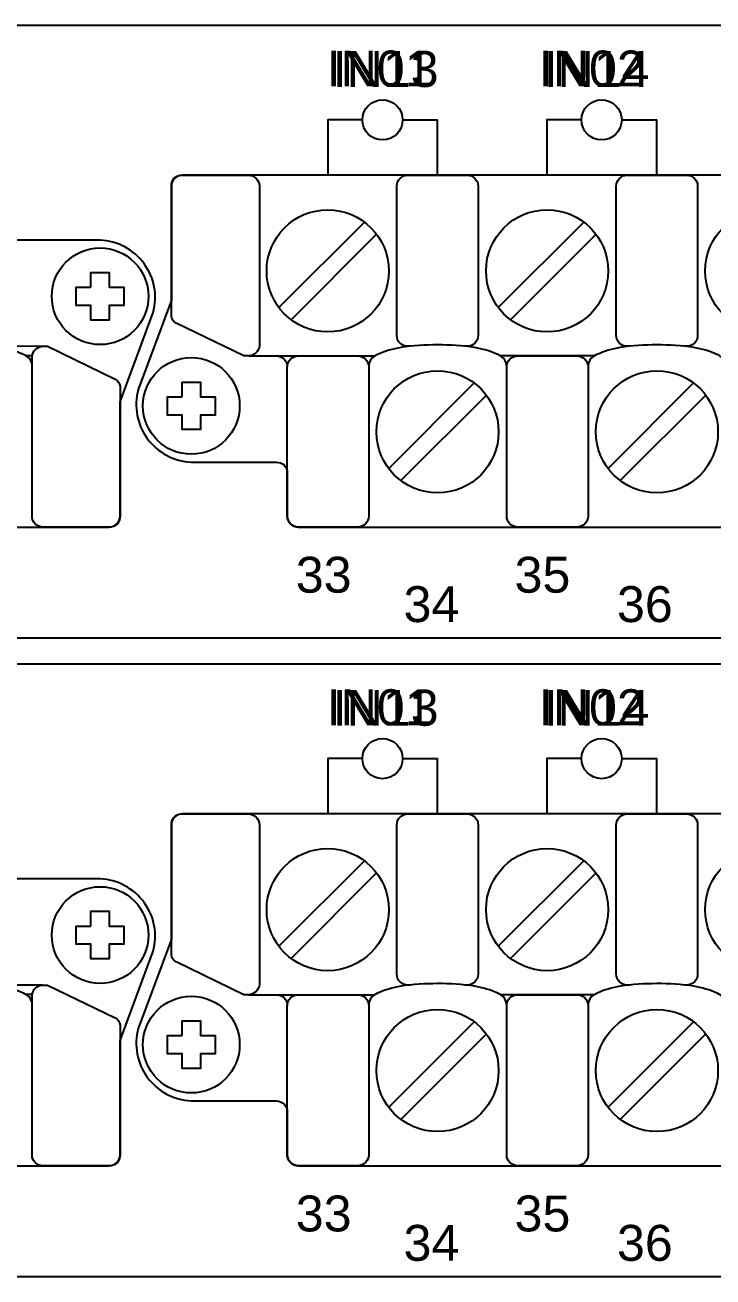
# Model space of a CAD drawing. Extents: x 1 to 47, y 1 to 34.6.
# Drawn here: x 38.044 to 39.928, y 7.356 to 10.786 of the extents above; entities that cross this region are included whole.
import ezdxf

# ---------------------------------------------------------------- set-up
doc = ezdxf.new("R2010")
doc.units = 0
doc.header["$MEASUREMENT"] = 0
for name, color, linetype in [('10_0______DWG_', 7, 'CONTINUOUS'), ('9_1__2___8__OPTOISOLATED_I', 7, 'CONTINUOUS'), ('9_2__7___8__OPTOISOLATED_I', 7, 'CONTINUOUS'), ('9_3__C___18__COMMON____6__', 7, 'CONTINUOUS'), ('9_4__D___18__COMMON____6__', 7, 'CONTINUOUS'), ('9_5__E___8__OPTOISOLATED_I', 7, 'CONTINUOUS'), ('9_6__4___18__COMMON____6__', 7, 'CONTINUOUS'), ('9_7__8___8__OPTOISOLATED_I', 7, 'CONTINUOUS')]:
    doc.layers.add(name, color=color, linetype=linetype)
doc.styles.add('ARIAL', font='arial.ttf')

msp = doc.modelspace()

# ---------------------------------------------------------------- linework, layer by layer
at = {"layer": '10_0______DWG_'}
for points in [[(27.2942, 10.7863), (43.9545, 10.7863, -0.468367), (44.0044, 10.7263), (44.0044, 9.1563, -0.414132), (43.9545, 9.1063), (27.2942, 9.1063, -0.414214), (27.2442, 9.1563), (27.2442, 10.7363, -0.414287)], [(33.2624, 9.5588), (33.2624, 9.4408, 0.414213), (33.2924, 9.4108), (38.2743, 9.4108, 0.414214), (38.3043, 9.4408), (38.3043, 9.7538), (38.3952, 9.9986, 0.480048), (38.2501, 10.1968), (38.0159, 10.1968, -0.414214), (37.9859, 10.2268), (37.9859, 10.3449, 0.414212), (37.9559, 10.3749), (37.9559, 10.375), (32.9749, 10.375, 0.414215), (32.9449, 10.345), (32.945, 10.0321), (32.854, 9.7874, 0.47859), (32.9991, 9.5888), (33.2324, 9.5888, -0.414214)], [(38.7624, 9.5588), (38.7624, 9.4408, 0.414213), (38.7924, 9.4108), (43.7743, 9.4108, 0.414214), (43.8043, 9.4408), (43.8043, 9.7538), (43.8952, 9.9986, 0.480048), (43.7501, 10.1968), (43.5159, 10.1968, -0.414214), (43.4859, 10.2268), (43.4859, 10.3449, 0.414212), (43.4559, 10.3749), (43.4559, 10.375), (38.4749, 10.375, 0.414215), (38.4449, 10.345), (38.445, 10.0321), (38.354, 9.7874, 0.47859), (38.4991, 9.5888), (38.7324, 9.5888, -0.414214)], [(38.4715, 10.3748), (38.6559, 10.375, -0.414214), (38.6859, 10.345), (38.6859, 9.9079, -0.390527), (38.6559, 9.8796), (38.6436, 9.8796), (38.4577, 9.9693, -0.241986), (38.4449, 9.9892), (38.4449, 10.345, -0.422157)], [(38.2776, 9.4109), (38.0933, 9.4107, -0.414214), (38.0633, 9.4407), (38.0633, 9.8778, -0.390527), (38.0933, 9.9061), (38.1055, 9.9061), (38.2914, 9.8164, -0.241514), (38.3043, 9.7965), (38.3043, 9.4407, -0.422157)], [(38.7924, 9.8796), (38.9553, 9.8796, -0.414214), (38.9853, 9.8496), (38.9853, 9.4408, -0.414214), (38.9553, 9.4108), (38.7924, 9.4108, -0.414214), (38.7624, 9.4408), (38.7624, 9.8496, -0.414214)], [(39.3932, 9.8796), (39.5561, 9.8796, -0.414214), (39.5861, 9.8496), (39.5861, 9.4408, -0.414214), (39.5561, 9.4108), (39.3932, 9.4108, -0.414214), (39.3632, 9.4408), (39.3632, 9.8496, -0.414214)], [(27.2942, 9.0363), (43.9545, 9.0363, -0.468367), (44.0044, 8.9763), (44.0044, 7.4063, -0.414132), (43.9545, 7.3563), (27.2942, 7.3563, -0.414214), (27.2442, 7.4063), (27.2442, 8.9863, -0.414287)], [(33.2624, 7.8088), (33.2624, 7.6908, 0.414213), (33.2924, 7.6608), (38.2743, 7.6608, 0.414214), (38.3043, 7.6908), (38.3043, 8.0038), (38.3952, 8.2486, 0.480048), (38.2501, 8.4468), (38.0159, 8.4468, -0.414214), (37.9859, 8.4768), (37.9859, 8.5949, 0.414212), (37.9559, 8.6249), (37.9559, 8.625), (32.9749, 8.625, 0.414215), (32.9449, 8.595), (32.945, 8.2821), (32.854, 8.0374, 0.47859), (32.9991, 7.8388), (33.2324, 7.8388, -0.414214)], [(38.7624, 7.8088), (38.7624, 7.6908, 0.414213), (38.7924, 7.6608), (43.7743, 7.6608, 0.414214), (43.8043, 7.6908), (43.8043, 8.0038), (43.8952, 8.2486, 0.480048), (43.7501, 8.4468), (43.5159, 8.4468, -0.414214), (43.4859, 8.4768), (43.4859, 8.5949, 0.414212), (43.4559, 8.6249), (43.4559, 8.625), (38.4749, 8.625, 0.414215), (38.4449, 8.595), (38.445, 8.2821), (38.354, 8.0374, 0.47859), (38.4991, 7.8388), (38.7324, 7.8388, -0.414214)], [(38.4715, 8.6248), (38.6559, 8.625, -0.414214), (38.6859, 8.595), (38.6859, 8.1579, -0.390527), (38.6559, 8.1296), (38.6436, 8.1296), (38.4577, 8.2193, -0.241986), (38.4449, 8.2392), (38.4449, 8.595, -0.422157)], [(38.2776, 7.6609), (38.0933, 7.6607, -0.414214), (38.0633, 7.6907), (38.0633, 8.1278, -0.390527), (38.0933, 8.1561), (38.1055, 8.1561), (38.2914, 8.0664, -0.241514), (38.3043, 8.0465), (38.3043, 7.6907, -0.422157)], [(38.7924, 8.1296), (38.9553, 8.1296, -0.414214), (38.9853, 8.0996), (38.9853, 7.6908, -0.414214), (38.9553, 7.6608), (38.7924, 7.6608, -0.414214), (38.7624, 7.6908), (38.7624, 8.0996, -0.414214)], [(39.3932, 8.1296), (39.5561, 8.1296, -0.414214), (39.5861, 8.0996), (39.5861, 7.6908, -0.414214), (39.5561, 7.6608), (39.3932, 7.6608, -0.414214), (39.3632, 7.6908), (39.3632, 8.0996, -0.414214)]]:
    msp.add_lwpolyline(points, format="xyb", close=True, dxfattribs=at)
for points in [[(39.1002, 9.9062), (39.0923, 9.9062, -0.414214), (39.0623, 9.9362), (39.0623, 10.345, -0.414214), (39.0923, 10.375), (39.2551, 10.375, -0.414214), (39.2851, 10.345), (39.2851, 9.9362, -0.414214), (39.2551, 9.9062), (39.2483, 9.9062)], [(39.7009, 9.9062), (39.6931, 9.9062, -0.414214), (39.6631, 9.9362), (39.6631, 10.345, -0.414214), (39.6931, 10.375), (39.8559, 10.375, -0.414214), (39.8859, 10.345), (39.8859, 9.9362, -0.414214), (39.8559, 9.9062), (39.8491, 9.9062)], [(38.0933, 9.9061), (38.0159, 9.906, -0.414214), (37.9859, 9.936)], [(38.0633, 9.858, 0.127742), (38.0555, 9.8735, 0.081668), (38.0399, 9.8836, 0.0591), (37.9762, 9.903, 0.034646), (37.8746, 9.91, 0.03436), (37.7739, 9.903, 0.0591), (37.7102, 9.8836, 0.081668), (37.6946, 9.8735, 0.191033), (37.6861, 9.8496)], [(38.6559, 9.8796), (38.7324, 9.8796, -0.414214), (38.7624, 9.8496)], [(39.3632, 9.8496, 0.191033), (39.3547, 9.8735, 0.081668), (39.3391, 9.8836, 0.0591), (39.2754, 9.903, 0.034646), (39.1738, 9.91, 0.03436), (39.0731, 9.903, 0.0591), (39.0094, 9.8836, 0.081668), (38.9938, 9.8735, 0.191033), (38.9853, 9.8496)], [(39.964, 9.8496, 0.191033), (39.9555, 9.8735, 0.081668), (39.9398, 9.8836, 0.0591), (39.8761, 9.903, 0.034646), (39.7746, 9.91, 0.03436), (39.6739, 9.903, 0.0591), (39.6102, 9.8836, 0.081668), (39.5946, 9.8735, 0.191033), (39.5861, 9.8496)], [(39.1002, 8.1562), (39.0923, 8.1562, -0.414214), (39.0623, 8.1862), (39.0623, 8.595, -0.414214), (39.0923, 8.625), (39.2551, 8.625, -0.414214), (39.2851, 8.595), (39.2851, 8.1862, -0.414214), (39.2551, 8.1562), (39.2483, 8.1562)], [(39.7009, 8.1562), (39.6931, 8.1562, -0.414214), (39.6631, 8.1862), (39.6631, 8.595, -0.414214), (39.6931, 8.625), (39.8559, 8.625, -0.414214), (39.8859, 8.595), (39.8859, 8.1862, -0.414214), (39.8559, 8.1562), (39.8491, 8.1562)], [(38.0933, 8.1561), (38.0159, 8.156, -0.414214), (37.9859, 8.186)], [(38.0633, 8.108, 0.127742), (38.0555, 8.1234, 0.081668), (38.0399, 8.1336, 0.0591), (37.9762, 8.153, 0.034646), (37.8746, 8.16, 0.03436), (37.7739, 8.153, 0.0591), (37.7102, 8.1336, 0.081668), (37.6946, 8.1234, 0.191033), (37.6861, 8.0996)], [(38.6559, 8.1296), (38.7324, 8.1296, -0.414214), (38.7624, 8.0996)], [(39.3632, 8.0996, 0.191033), (39.3547, 8.1234, 0.081668), (39.3391, 8.1336, 0.0591), (39.2754, 8.153, 0.034646), (39.1738, 8.16, 0.03436), (39.0731, 8.153, 0.0591), (39.0094, 8.1336, 0.081668), (38.9938, 8.1234, 0.191033), (38.9853, 8.0996)], [(39.964, 8.0996, 0.191033), (39.9555, 8.1234, 0.081668), (39.9398, 8.1336, 0.0591), (39.8761, 8.153, 0.034646), (39.7746, 8.16, 0.03436), (39.6739, 8.153, 0.0591), (39.6102, 8.1336, 0.081668), (39.5946, 8.1234, 0.191033), (39.5861, 8.0996)]]:
    msp.add_lwpolyline(points, format="xyb", dxfattribs=at)
for points in [[(38.9736, 10.2466), (38.7394, 10.0124)], [(39.5743, 10.2466), (39.3402, 10.0124)], [(39.007, 10.2132), (38.7728, 9.979)], [(39.6078, 10.2132), (39.3736, 9.979)], [(38.0635, 9.8802), (38.0464, 9.8802)], [(38.7324, 9.8796), (39.0018, 9.8796)], [(39.6026, 9.8796), (39.3467, 9.8796)], [(39.2742, 9.8056), (39.04, 9.5714)], [(39.875, 9.8056), (39.6408, 9.5714)], [(39.3076, 9.7722), (39.0735, 9.538)], [(39.9084, 9.7722), (39.6742, 9.538)], [(38.9736, 8.4966), (38.7394, 8.2624)], [(39.5743, 8.4966), (39.3402, 8.2624)], [(39.007, 8.4632), (38.7728, 8.229)], [(39.6078, 8.4632), (39.3736, 8.229)], [(38.0635, 8.1302), (38.0464, 8.1302)], [(38.7324, 8.1296), (39.0018, 8.1296)], [(39.6026, 8.1296), (39.3467, 8.1296)], [(39.2742, 8.0556), (39.04, 7.8214)], [(39.875, 8.0556), (39.6408, 7.8214)], [(39.3076, 8.0222), (39.0735, 7.788)], [(39.9084, 8.0222), (39.6742, 7.788)]]:
    msp.add_lwpolyline(points, dxfattribs=at)
for points in [[(38.2247, 10.0678), (38.2247, 10.1082), (38.2747, 10.1082), (38.2747, 10.0678), (38.3148, 10.0678), (38.3148, 10.0179), (38.2747, 10.0179), (38.2747, 9.9779), (38.2247, 9.9779), (38.2247, 10.0179), (38.1846, 10.0179), (38.1846, 10.0678)], [(38.4745, 9.7677), (38.4745, 9.808), (38.5244, 9.808), (38.5244, 9.7677), (38.5646, 9.7677), (38.5646, 9.7178), (38.5244, 9.7178), (38.5244, 9.6778), (38.4745, 9.6778), (38.4745, 9.7178), (38.4343, 9.7178), (38.4343, 9.7677)], [(38.2247, 8.3178), (38.2247, 8.3582), (38.2747, 8.3582), (38.2747, 8.3178), (38.3148, 8.3178), (38.3148, 8.2679), (38.2747, 8.2679), (38.2747, 8.2279), (38.2247, 8.2279), (38.2247, 8.2679), (38.1846, 8.2679), (38.1846, 8.3178)], [(38.4745, 8.0177), (38.4745, 8.058), (38.5244, 8.058), (38.5244, 8.0177), (38.5646, 8.0177), (38.5646, 7.9678), (38.5244, 7.9678), (38.5244, 7.9278), (38.4745, 7.9278), (38.4745, 7.9678), (38.4343, 7.9678), (38.4343, 8.0177)]]:
    msp.add_lwpolyline(points, close=True, dxfattribs=at)
for centre, radius in [((38.8732, 10.1128), 0.1673), ((39.474, 10.1128), 0.1673), ((40.074, 10.1128), 0.1673), ((38.2497, 10.0431), 0.1324), ((38.4995, 9.7429), 0.1324), ((39.1738, 9.6718), 0.1673), ((39.7746, 9.6718), 0.1673), ((38.8732, 8.3628), 0.1673), ((39.474, 8.3628), 0.1673), ((40.074, 8.3628), 0.1673), ((38.2497, 8.2931), 0.1324), ((38.4995, 7.9929), 0.1324), ((39.1738, 7.9218), 0.1673), ((39.7746, 7.9218), 0.1673)]:
    msp.add_circle(centre, radius, dxfattribs=at)
at = {"layer": '9_1__2___8__OPTOISOLATED_I'}
for points in [[(38.9681, 10.5265), (38.8732, 10.5265), (38.8732, 10.3753)], [(39.0781, 10.5265), (39.1732, 10.5265), (39.1732, 10.3753)], [(39.5681, 10.5265), (39.4732, 10.5265), (39.4732, 10.3753)], [(39.6781, 10.5265), (39.7732, 10.5265), (39.7732, 10.3753)], [(38.9681, 8.7765), (38.8732, 8.7765), (38.8732, 8.6253)], [(39.0781, 8.7765), (39.1732, 8.7765), (39.1732, 8.6253)], [(39.5681, 8.7765), (39.4732, 8.7765), (39.4732, 8.6253)], [(39.6781, 8.7765), (39.7732, 8.7765), (39.7732, 8.6253)]]:
    msp.add_lwpolyline(points, dxfattribs=at)
for centre in [(39.0231, 10.5265), (39.6231, 10.5265), (39.0231, 8.7765), (39.6231, 8.7765)]:
    msp.add_circle(centre, 0.055, dxfattribs=at)
at = {"layer": '9_2__7___8__OPTOISOLATED_I'}
for points in [[(38.9681, 10.5265), (38.8731, 10.5265), (38.8731, 10.3753)], [(39.0781, 10.5265), (39.1731, 10.5265), (39.1731, 10.3753)], [(39.5681, 10.5265), (39.4731, 10.5265), (39.4731, 10.3753)], [(39.6781, 10.5265), (39.7731, 10.5265), (39.7731, 10.3753)], [(38.9681, 8.7765), (38.8731, 8.7765), (38.8731, 8.6253)], [(39.0781, 8.7765), (39.1731, 8.7765), (39.1731, 8.6253)], [(39.5681, 8.7765), (39.4731, 8.7765), (39.4731, 8.6253)], [(39.6781, 8.7765), (39.7731, 8.7765), (39.7731, 8.6253)]]:
    msp.add_lwpolyline(points, dxfattribs=at)
for centre in [(39.0231, 10.5265), (39.6231, 10.5265), (39.0231, 8.7765), (39.6231, 8.7765)]:
    msp.add_circle(centre, 0.055, dxfattribs=at)
at = {"layer": '9_3__C___18__COMMON____6__'}
for points in [[(38.9681, 10.5265), (38.8731, 10.5265), (38.8731, 10.3753)], [(39.0781, 10.5265), (39.1731, 10.5265), (39.1731, 10.3753)], [(39.5681, 10.5265), (39.4731, 10.5265), (39.4731, 10.3753)], [(39.6781, 10.5265), (39.7731, 10.5265), (39.7731, 10.3753)], [(38.9681, 8.7765), (38.8731, 8.7765), (38.8731, 8.6253)], [(39.0781, 8.7765), (39.1731, 8.7765), (39.1731, 8.6253)], [(39.5681, 8.7765), (39.4731, 8.7765), (39.4731, 8.6253)], [(39.6781, 8.7765), (39.7731, 8.7765), (39.7731, 8.6253)]]:
    msp.add_lwpolyline(points, dxfattribs=at)
for centre in [(39.0231, 10.5265), (39.6231, 10.5265), (39.0231, 8.7765), (39.6231, 8.7765)]:
    msp.add_circle(centre, 0.055, dxfattribs=at)
at = {"layer": '9_4__D___18__COMMON____6__'}
for points in [[(38.9681, 10.5265), (38.8731, 10.5265), (38.8731, 10.3753)], [(39.0781, 10.5265), (39.1731, 10.5265), (39.1731, 10.3753)], [(39.5681, 10.5265), (39.4731, 10.5265), (39.4731, 10.3753)], [(39.6781, 10.5265), (39.7731, 10.5265), (39.7731, 10.3753)], [(38.9681, 8.7765), (38.8731, 8.7765), (38.8731, 8.6253)], [(39.0781, 8.7765), (39.1731, 8.7765), (39.1731, 8.6253)], [(39.5681, 8.7765), (39.4731, 8.7765), (39.4731, 8.6253)], [(39.6781, 8.7765), (39.7731, 8.7765), (39.7731, 8.6253)]]:
    msp.add_lwpolyline(points, dxfattribs=at)
for centre in [(39.0231, 10.5265), (39.6231, 10.5265), (39.0231, 8.7765), (39.6231, 8.7765)]:
    msp.add_circle(centre, 0.055, dxfattribs=at)
at = {"layer": '9_5__E___8__OPTOISOLATED_I'}
for points in [[(38.9681, 10.5265), (38.8731, 10.5265), (38.8731, 10.3753)], [(39.0781, 10.5265), (39.1731, 10.5265), (39.1731, 10.3753)], [(39.5681, 10.5265), (39.4731, 10.5265), (39.4731, 10.3753)], [(39.6781, 10.5265), (39.7731, 10.5265), (39.7731, 10.3753)], [(38.9681, 8.7765), (38.8731, 8.7765), (38.8731, 8.6253)], [(39.0781, 8.7765), (39.1731, 8.7765), (39.1731, 8.6253)], [(39.5681, 8.7765), (39.4731, 8.7765), (39.4731, 8.6253)], [(39.6781, 8.7765), (39.7731, 8.7765), (39.7731, 8.6253)]]:
    msp.add_lwpolyline(points, dxfattribs=at)
for centre in [(39.0231, 10.5265), (39.6231, 10.5265), (39.0231, 8.7765), (39.6231, 8.7765)]:
    msp.add_circle(centre, 0.055, dxfattribs=at)
at = {"layer": '9_6__4___18__COMMON____6__'}
for points in [[(38.9681, 10.5265), (38.8732, 10.5265), (38.8732, 10.3753)], [(39.0781, 10.5265), (39.1732, 10.5265), (39.1732, 10.3753)], [(39.5681, 10.5265), (39.4732, 10.5265), (39.4732, 10.3753)], [(39.6781, 10.5265), (39.7732, 10.5265), (39.7732, 10.3753)], [(38.9681, 8.7765), (38.8732, 8.7765), (38.8732, 8.6253)], [(39.0781, 8.7765), (39.1732, 8.7765), (39.1732, 8.6253)], [(39.5681, 8.7765), (39.4732, 8.7765), (39.4732, 8.6253)], [(39.6781, 8.7765), (39.7732, 8.7765), (39.7732, 8.6253)]]:
    msp.add_lwpolyline(points, dxfattribs=at)
for centre in [(39.0231, 10.5265), (39.6231, 10.5265), (39.0231, 8.7765), (39.6231, 8.7765)]:
    msp.add_circle(centre, 0.055, dxfattribs=at)
at = {"layer": '9_7__8___8__OPTOISOLATED_I'}
for points in [[(38.9681, 10.5265), (38.8731, 10.5265), (38.8731, 10.3753)], [(39.0781, 10.5265), (39.1731, 10.5265), (39.1731, 10.3753)], [(39.5681, 10.5265), (39.4731, 10.5265), (39.4731, 10.3753)], [(39.6781, 10.5265), (39.7731, 10.5265), (39.7731, 10.3753)], [(38.9681, 8.7765), (38.8731, 8.7765), (38.8731, 8.6253)], [(39.0781, 8.7765), (39.1731, 8.7765), (39.1731, 8.6253)], [(39.5681, 8.7765), (39.4731, 8.7765), (39.4731, 8.6253)], [(39.6781, 8.7765), (39.7731, 8.7765), (39.7731, 8.6253)]]:
    msp.add_lwpolyline(points, dxfattribs=at)
for centre in [(39.0231, 10.5265), (39.6231, 10.5265), (39.0231, 8.7765), (39.6231, 8.7765)]:
    msp.add_circle(centre, 0.055, dxfattribs=at)

# ---------------------------------------------------------------- texts
at = {"layer": '10_0______DWG_', "style": 'ARIAL'}
for s, p in [('33', (38.7856, 9.2311)), ('35', (39.3848, 9.2311)), ('34', (39.0807, 9.1506)), ('36', (39.6652, 9.1506)), ('33', (38.7856, 7.4811)), ('35', (39.3848, 7.4811)), ('34', (39.0807, 7.4006)), ('36', (39.6652, 7.4006))]:
    msp.add_text(s, height=0.09833, dxfattribs=at).set_placement(p)
at = {"layer": '9_1__2___8__OPTOISOLATED_I', "style": 'ARIAL'}
for s, p in [('IN01', (38.8702, 10.6181)), ('IN02', (39.4513, 10.6181)), ('IN01', (38.8702, 8.8681)), ('IN02', (39.4513, 8.8681))]:
    msp.add_text(s, height=0.09833, dxfattribs=at).set_placement(p)
at = {"layer": '9_2__7___8__OPTOISOLATED_I', "style": 'ARIAL'}
for s, p in [('IN01', (38.8702, 10.6181)), ('IN02', (39.4512, 10.6181)), ('IN01', (38.8702, 8.8681)), ('IN02', (39.4512, 8.8681))]:
    msp.add_text(s, height=0.09833, dxfattribs=at).set_placement(p)
at = {"layer": '9_3__C___18__COMMON____6__', "style": 'ARIAL'}
for s, p in [('IN13', (38.8867, 10.6165)), ('IN14', (39.4643, 10.6165)), ('IN13', (38.8867, 8.8665)), ('IN14', (39.4643, 8.8665))]:
    msp.add_text(s, height=0.09833, dxfattribs=at).set_placement(p)
at = {"layer": '9_4__D___18__COMMON____6__', "style": 'ARIAL'}
for s, p in [('IN13', (38.8867, 10.6165)), ('IN14', (39.4643, 10.6165)), ('IN13', (38.8867, 8.8665)), ('IN14', (39.4643, 8.8665))]:
    msp.add_text(s, height=0.09833, dxfattribs=at).set_placement(p)
at = {"layer": '9_5__E___8__OPTOISOLATED_I', "style": 'ARIAL'}
for s, p in [('IN01', (38.8702, 10.6181)), ('IN02', (39.4512, 10.6181)), ('IN01', (38.8702, 8.8681)), ('IN02', (39.4512, 8.8681))]:
    msp.add_text(s, height=0.09833, dxfattribs=at).set_placement(p)
at = {"layer": '9_6__4___18__COMMON____6__', "style": 'ARIAL'}
for s, p in [('IN13', (38.8867, 10.6165)), ('IN14', (39.4643, 10.6165)), ('IN13', (38.8867, 8.8665)), ('IN14', (39.4643, 8.8665))]:
    msp.add_text(s, height=0.09833, dxfattribs=at).set_placement(p)
at = {"layer": '9_7__8___8__OPTOISOLATED_I', "style": 'ARIAL'}
for s, p in [('IN01', (38.8702, 10.6181)), ('IN02', (39.4512, 10.6181)), ('IN01', (38.8702, 8.8681)), ('IN02', (39.4512, 8.8681))]:
    msp.add_text(s, height=0.09833, dxfattribs=at).set_placement(p)

doc.saveas('drawing.dxf')
